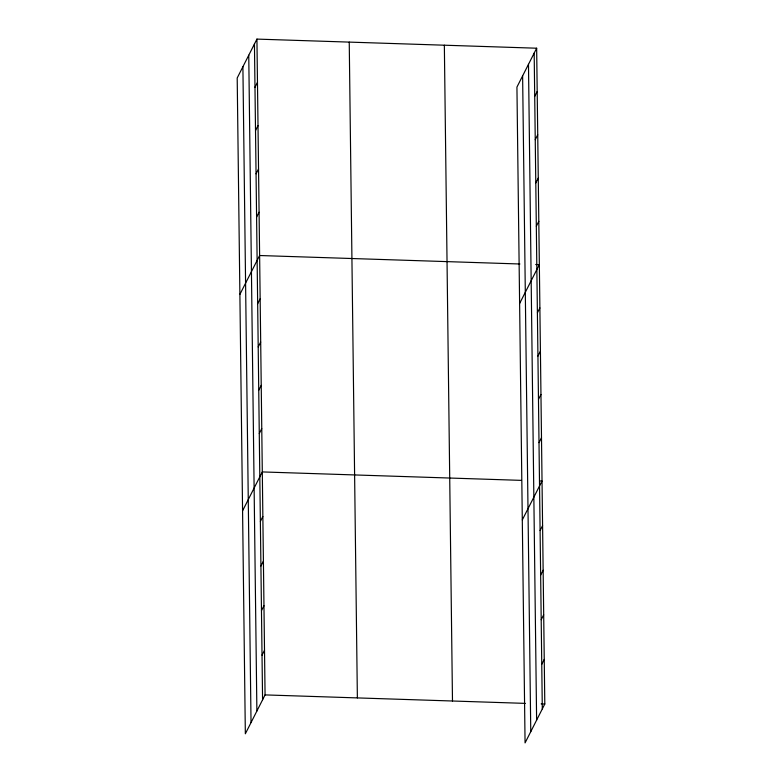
<?xml version="1.0" encoding="UTF-8"?>
<svg xmlns="http://www.w3.org/2000/svg" width="782" height="782" viewBox="0 0 782 782"><rect width="100%" height="100%" fill="white"/><g stroke="black" fill="none" stroke-linecap="round" stroke-linejoin="round"><path stroke-width="1.17" d="M256.936 39.1L237.2 77.985L245.343 733.79L265.069 694.905L256.936 39.1L536.657 48.21L544.8 704.015L525.064 742.9L516.931 87.095L536.657 48.21M254.981 87.281L257.464 82.384M255.518 130.565L258.001 125.667M256.056 173.848L258.539 168.951M256.594 217.132L259.077 212.235M239.888 294.394L259.614 255.518L519.913 263.993M257.669 303.699L260.152 298.802M258.207 346.973L260.689 342.076M258.744 390.257L261.227 385.36M259.282 433.541L261.765 428.644M242.576 510.812L262.302 471.927L521.379 480.373M260.367 521.418L262.85 516.521M260.924 566.012L263.407 561.114M261.471 610.615L263.964 605.708M534.712 96.391L537.195 91.494M262.029 655.208L264.512 650.311M535.25 139.675L537.733 134.778M535.787 182.959L538.27 178.061M536.325 226.242L538.808 221.345M519.619 303.514L539.345 264.629L535.699 264.512M537.4 312.81L539.883 307.913M537.938 356.093L540.421 351.196M538.475 399.377L540.958 394.48M539.013 442.661L541.496 437.764M522.308 519.932L542.034 481.047L539.6 480.969M540.098 530.538L542.581 525.641M540.655 575.132L543.138 570.234M541.203 619.725L543.686 614.828M541.76 664.319L544.243 659.422M265.069 694.905L525.357 703.38M541.154 703.898L544.8 704.015M534.174 53.117L542.307 708.912M528.485 64.329L536.618 720.134M522.62 75.883L530.763 731.688M444.352 45.209L452.485 701.004M349.241 42.111L357.374 697.906M254.443 43.997L262.576 699.802M248.754 55.209L256.887 711.014M242.899 66.773L251.032 722.568"/></g></svg>
